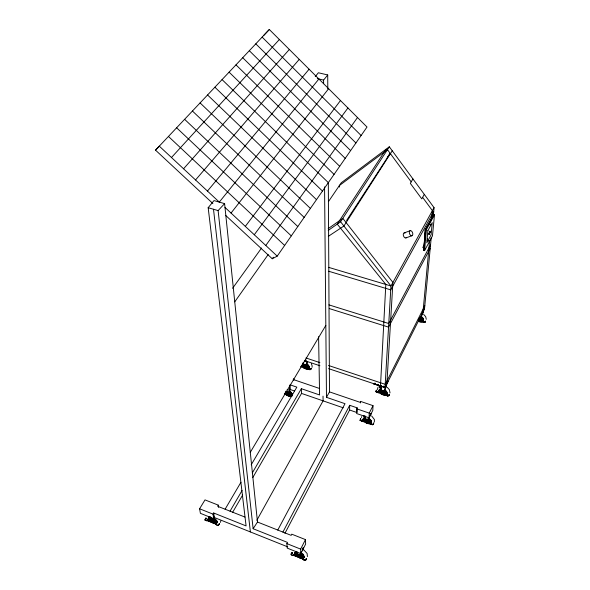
<?xml version="1.0" encoding="UTF-8"?>
<svg xmlns="http://www.w3.org/2000/svg" width="590" height="590" viewBox="0 0 590 590"><rect width="100%" height="100%" fill="white"/><g stroke="black" fill="none" stroke-linecap="round" stroke-linejoin="round"><path stroke-width="0.89" d="M339.361 187.089L339.368 185.562L387.453 149.654L411.193 181.868M421.275 319.979L421.282 319.714A1.918 1.261 26.7 0 0 420.183 318.364L419.77 318.172L420.294 318.15A1.918 1.261 26.7 0 1 421.385 319.5L421.4 320.016A22.752 15.2 26.8 0 0 423.259 320.51C425.029 319.102 420.523 323.497 424.984 322.059A2.264 1.578 26.2 0 0 425.552 321.056L424.925 322.074A1.984 1.305 26.5 0 0 425.449 321.27C425.958 323.195 421.304 322.243 423.517 320.569M213.905 521.302L213.971 517.083M214.096 516.988L214.03 521.095A1.335 0.59 31.5 0 1 213.986 521.243M349.612 410.006L349.693 405.3L357.223 407.882L357.098 412.594L349.612 410.006L284.918 533.338M357.223 407.882L356.744 408.818L356.618 413.524L369.052 417.823L372.806 410.352L373.013 405.64L360.586 401.406L360.106 402.328L329.493 391.878L328.32 182.738M360.534 402.977L360.586 401.406M360.778 419.387A2.508 1.512 30.3 0 1 360.733 418.76L360.601 419.011A2.19 1.246 28.1 0 0 360.785 419.726M359.9 420.132L361.921 420.869L362.835 419.247L362.703 419.741L361.913 421.083L360.003 420.464L360.66 418.745M365.778 419.977L364.841 417.668L364.9 416.016M365.269 416.134L365.181 418.531L363.713 415.589M369.052 417.823L369.244 413.118L373.013 405.64M373.684 423L372.799 424.645L370.874 424.018L371.567 422.263L370.859 424.232M205.814 518.19L204.796 519.856L206.729 520.69L208.189 518.861L206.906 520.896L204.826 519.974M373.699 423.037L373.691 423.251A2.515 1.534 27.6 0 1 373.131 424.225L372.821 424.372A2.22 2.109 70.3 0 1 372.578 424.468A2.22 2.109 70.3 0 0 372.91 424.335M376.663 391.214A2.131 1.261 27.8 0 1 376.494 390.499L376.627 390.219A2.434 1.527 30 0 0 376.737 391.104M378.677 390.727C379.245 393.338 373.971 392.475 376.501 390.388M380.491 385.949L385.816 284.439L337.244 224.119L386.059 149.226M378.138 385.241L379.392 386.325L381 389.938L380.808 386.59L381.442 386.494L381 389.938L381.833 392.099M212.311 521.118C214.531 522.556 209.996 521.737 212.267 520.815M212.393 520.778L212.784 521.376M388.073 381.524L385.027 387.291L373.345 383.751L385.005 387.637L390.956 285.98L434.056 207.643L389.312 146.792L341.286 182.738L328.564 201.448M386.87 383.95L392.911 282.426L342.812 218.366L328.188 228.632M389.26 394.253C389.098 397.734 384.459 394.459 387.092 393.95C384.555 395.698 389.68 397.129 389.149 394.74A2.139 1.268 27.4 0 1 388.626 395.514L388.493 395.595A2.146 2.058 71.1 0 1 387.232 395.743L377.991 392.689A2.139 2.05 73 0 1 377.194 392.025A2.139 2.05 73 0 0 378.072 392.667M389.282 394.282L389.275 394.496A2.441 1.549 27.2 0 1 388.707 395.477L388.707 395.477M220.793 520.889L220.513 522.401M432.618 217.762L432.846 215.298L433.377 215.439L426.083 228.817L425.545 228.662L425.228 229.244L423.76 250.138L425.589 229.34M425.545 228.662L423.686 250.389L424.564 250.639L432.47 235.845L434.469 214.819L433.584 214.583L425.478 229.377L425.84 229.473M426.017 229.525L426.083 228.817M424.564 250.639L426.43 229.562L434.469 214.819M421.872 314.138L424.542 308.518M423 311.904L429.616 240.676M431.792 217.201L432.404 210.645L422.617 197.362M432.986 216.56L433.51 214.834M431.224 237.667L424.512 308.865L385.005 387.637M434.056 207.643L433.311 216.147L432.78 216.006M289.262 393.102L289.653 389.518M289.358 392.955L289.742 389.474M306.24 366.715L307.176 361.397M306.335 366.56L307.161 361.53M287.559 394.15L287.116 393.5L287.5 393.147L288.776 394.076C287.913 395.61 286.253 393.183 288.09 393.478M288.377 394.422L287.573 393.611M300.524 556.097L301.04 552.8M300.635 555.869L301.461 551.326M302.921 549.666L303.164 548.007L302.95 548.353M302.913 550.205L303.304 547.719M305.06 366.051L305.384 366.759L304.897 366.169L304.359 366.847L305.332 367.268L305.273 366.434M304.912 366.626L305.428 366.449M370.852 413.966L370.704 414.128A16.623 1.947 -68.1 0 0 369.635 416.26L368.322 421.452A1.232 0.701 28 0 1 368.241 421.614M312.022 367.393L312.169 365.947L311.358 363.669M429.159 233.47L429.594 232.674M429.432 232.888L429.35 233.264M430.022 231.885L429.778 232.998M291.984 552.808C288.488 554.711 294.948 557.734 294.469 553.509A28.49 13.12 29.2 0 0 297.05 554.63L296.881 554.954A28.497 13.12 29.3 0 1 294.299 553.833L294.299 553.833M298.946 555.891L299.55 556.09L297.987 555.787L299.455 556.842L299.912 556.562L299.41 555.898M299.078 555.935L299.602 555.942L298.761 555.485M307.412 556.591L307.11 553.486L303.946 550.035M423.03 312.612L422.927 312.693A14.868 1.593 -68.9 0 0 422.057 314.433L420.626 319.603M370.476 415.692L370.963 413.583L370.741 413.974A16.859 1.977 -68.1 0 0 369.657 416.134L369.288 417.012M384.238 391.908L385.41 387.483A16.314 1.859 -68.3 0 1 386.435 385.44L386.642 385.078L386.229 386.959M384.311 391.76L385.388 387.608A16.085 1.829 -68.3 0 1 386.391 385.595L386.125 387.202M361.486 417.543L361.736 416.533M422.58 314.374L422.971 312.538A15.075 1.615 -68.9 0 0 422.086 314.3L421.769 315.067M367.459 421.444L367.378 421.031M374.34 422.086L374.392 419.497L371.604 415.898M383.021 392.431C381.302 391.642 382.534 394.562 383.662 392.881L382.409 391.952L381.959 392.313L382.357 392.955M383.22 392.733L382.637 392.129M390.02 392.881L389.4 389.71L387.247 387.357M419.719 319.161L419.8 319.655L419.394 319.242M419.844 319.596L419.217 319.079L419.697 319.242M429.247 232.718L428.967 234.658L429.417 232.807M429.645 232.925L429.948 231.59M301.202 551.834L301.365 551.429M387.092 393.95L386.819 393.877A24.522 14.824 27.7 0 1 384.85 393.287L384.827 392.733A2.065 1.224 27.6 0 0 383.625 391.332L382.637 390.956A2.065 1.224 27.6 0 0 381.029 391.62L380.83 391.937A24.485 14.787 27.8 0 1 378.551 391.082M304.093 557.27C300.944 559.335 306.188 562.425 306.262 558.737A2.485 1.121 29 0 1 305.775 559.401L305.539 559.504A2.544 2.308 68.7 0 1 305.266 559.6M303.939 557.801L303.629 557.602A28.549 13.15 29.1 0 1 301.409 556.776L301.387 556.134A2.397 1.077 29.1 0 0 299.927 554.644L298.806 554.15A2.397 1.077 29.1 0 0 297.124 554.571L297.139 554.666M371.449 422.676L371.169 422.595A25.259 14.625 28 0 1 369.156 421.968L369.134 421.4A2.124 1.21 28 0 0 367.88 419.977L366.869 419.579A2.124 1.21 28 0 0 365.247 420.213L365.04 420.537A25.223 14.595 28.2 0 1 362.703 419.638M299.219 554.305L299.757 554.969A2.397 1.077 29.1 0 1 301.225 556.466L301.261 556.717M299.418 554.379L298.643 554.482A2.397 1.077 29.1 0 0 296.954 554.902L296.969 554.991M367.245 419.697L367.754 420.235A2.124 1.21 28 0 1 369.001 421.658L369.016 421.924M298.909 556.259L299.115 555.846M367.423 419.755L366.744 419.837A2.124 1.21 28 0 0 365.114 420.471L365.122 420.567M424.822 305.701L385.277 384.333L328.542 365.483M366.906 421.562C365.114 420.161 368.278 423.369 367.091 421.194M224.606 203.631L218.116 210.593L253.132 528.729L287.492 542.424L286.873 543.611L287.168 548.088L300.87 553.575L305.635 544.083L305.458 539.592L291.762 534.179L291.158 535.351L257.483 522.025L224.606 203.631L213.986 200.585L208.167 207.709L246.089 525.919L213.669 512.99L212.997 514.119L213.728 518.662L200.401 513.322L199.59 508.772L205.01 499.892L218.33 505.158L218.676 507.437M383.006 391.059L383.5 391.576A2.065 1.224 27.6 0 1 384.702 392.977L384.717 393.242M383.175 391.118L382.512 391.2A2.065 1.224 27.6 0 0 380.911 391.863L380.911 391.967M300.87 553.575L300.657 549.113L305.458 539.592M379.392 386.325L378.301 385.189M376.516 390.174C373.927 391.959 379.171 393.493 378.655 390.698M282.898 532.084L349.693 405.3M302.98 548.199L303.216 547.749M430.206 248.464L388.581 327.126L329.286 308.577M277.779 530.056L345.017 403.693L326.477 397.321L324.566 186.868M430.545 244.88L388.788 323.526L328.947 304.882M430.737 220.867L431.6 219.296M425.449 230.904L425.766 230.329M304.079 557.24C300.494 560.205 307.029 561.695 306.431 558.405A2.832 1.416 28.9 0 1 305.9 559.298L305.9 559.298M433.687 211.493L390.735 289.867L328.704 271.252M432.846 215.298L433.156 214.738M425.125 230.447L425.434 229.871M425.781 229.237L429.756 221.965M430.634 220.35L431.961 217.924M326.477 397.321L329.493 391.878M256.864 520.255L323.091 400.853L323.025 396.141M291.91 553.073L291.106 554.644L293.407 555.374M424.306 194.39L421.762 198.859L410.316 183.343L412.941 178.932M232.512 512.533L242.63 495.069M252.756 477.598L301.542 393.419L301.357 388.692L319.581 394.953L318.593 336.698M230.041 511.169L242.084 490.489M252.269 472.996L301.357 388.692M291.401 396.627L292.227 394.762L291.394 396.414M225.107 509.214L240.941 482.266M251.193 464.824L296.844 387.143L290.022 384.798L290.258 389.525L289.734 390.418L287.124 389.518M309.256 369.598A2.08 1.969 84.5 0 0 310.451 369.443L310.76 369.31A2.36 1.482 31 0 0 311.21 368.322L310.252 369.753L308.467 369.193L309.19 367.43L308.378 368.912L310.34 369.473M306.291 363.647A4.248 2.485 31 0 1 309.123 367.954L308.85 367.725A23.733 14.123 31.2 0 1 306.992 367.172L306.97 366.633A1.999 1.165 31 0 0 305.745 365.254L304.809 364.893A1.999 1.165 31 0 0 303.385 365.586L303.179 365.896A23.696 14.094 31.3 0 1 301.94 365.446M305.318 365.048L304.669 365.122A1.999 1.165 31 0 0 303.245 365.822L303.26 365.918M214.745 521.575L214.885 521.634A27.494 12.442 31.6 0 0 216.958 522.401L217.061 522.806C213.735 523.684 218.625 527.312 219.451 523.477A2.729 1.342 31.5 0 1 219.067 524.392L218.912 524.481A2.39 1.062 31.3 0 0 219.266 523.787C218.824 527.202 214.163 524.628 216.773 522.711A27.501 12.434 31.6 0 1 214.701 521.944L214.679 521.324A2.308 1.025 31.5 0 0 213.189 519.842L212.135 519.377A2.308 1.025 31.5 0 0 210.682 519.856L210.438 520.232A27.457 12.397 31.7 0 1 208.005 519.163L208.005 519.163M292.087 395.145L291.821 395.071A24.426 13.917 31.3 0 1 289.919 394.481L289.897 393.928A2.058 1.151 31.1 0 0 288.628 392.527L287.669 392.151A2.058 1.151 31.1 0 0 286.231 392.815L286.025 393.132A24.396 13.887 31.5 0 1 285.39 392.903M212.518 519.517L212.702 519.591M213.728 518.662L214.391 517.533L213.669 512.99M212.311 521.457L212.54 521.066M305.155 364.996L305.613 365.483A1.999 1.165 31 0 1 306.83 366.869L306.866 367.135M218.33 505.158L217.673 506.272L244.968 517.076M250.285 452.338L325.82 325.422M205.829 518.293L205.836 518.374A2.382 1.055 31.6 0 0 206.035 518.912M392.254 150.789L343.911 226.007L328.313 236.354M328.217 230.432L340.592 221.774L389.312 146.792M346.581 220.468L389.975 153.71M253.132 528.729L257.483 522.025M387.276 157.619L389.725 153.857M304.986 366.707L305.318 366.42M287.573 393.596L288.016 393.604M225.705 215.446L272.256 258.767L277.212 256.134L367.01 127.027L269.32 29.5L263.789 35.348M272.256 258.767L273.31 257.255M234.746 301.851L268.192 254.541M265.788 245.477L357.496 117.528M232.585 288.296L261.584 247.999M254.283 234.746L347.93 107.977M245.315 226.383L340.482 100.543M231.029 213.064L328.63 88.707M378.013 387.283L377.394 389.548M323.622 83.714L323.593 80.093L327.716 74.945L318.379 72.769L315.244 76.604M318.888 78.986L219.288 202.105L159.315 146.165L155.531 150.148L212.879 203.513M207.459 191.071L309.094 69.207M382.6 392.099L383.212 393.316M367.312 420.972L367.26 421.54M195.548 179.965L299.241 59.369M183.556 168.777L289.329 49.471M171.476 157.508L279.358 39.515M155.531 150.148L269.32 29.5M304.779 366.316L304.89 366.81A1.158 0.679 31 0 1 304.595 366.685M298.149 555.463L299.572 555.566L300.074 556.237L298.658 556.127M382.962 392.313L382.578 392.49M311.048 368.514L311.07 368.551A2.072 1.21 30.8 0 1 310.65 369.333L310.606 369.355A2.08 1.962 84.5 0 1 309.359 369.583L300.568 366.678M309.079 367.865L309.108 367.872A4.226 2.471 31 0 0 306.313 363.61M212.319 521.051L212.968 521.265M373.035 424.262L373.131 424.225A2.205 1.246 27.8 0 0 373.558 423.509L372.651 424.859L362.149 421.253A2.205 2.095 71.9 0 1 361.183 420.331M306.217 360.21L305.664 360.254M404.202 232.903L410.227 230.697M405.868 237.925L411.901 235.742A2.662 1.586 70 0 0 411.975 231.59A2.662 1.586 70 0 0 409.312 232.327A2.662 1.586 70 0 0 411.901 235.742M305.052 366.589L305.421 366.567M375.557 383.397L374.591 383.205M310.606 369.355L301.166 366.183M384.319 386.443L383.537 386.133M423.627 320.355L423.362 320.296A22.752 15.2 26.8 0 1 421.511 319.802L421.385 319.765M317.324 78.618L323.593 80.093M304.713 366.331L305.31 366.641M309.249 367.563L308.99 367.496A23.725 14.123 31.2 0 1 307.125 366.943L306.999 366.899M387.217 393.7L386.937 393.633A24.522 14.824 27.6 0 1 384.968 393.043L384.835 392.999M292.234 394.902L291.969 394.828A24.426 13.917 31.3 0 1 290.066 394.238L289.933 394.194M425.228 229.244L426.43 229.562M371.582 422.418L371.302 422.337A25.259 14.625 28 0 1 369.281 421.71L369.148 421.666M422.484 247.158L424.158 247.63M208.167 207.709L218.116 210.593M328.682 267.373L390.956 285.98L340.592 221.774M419.129 318.792L420.294 319.662L419.741 320.259L418.583 319.382M419.025 318.998L420.183 319.876M418.214 320.023L424.719 322.17A1.977 1.947 80.5 0 1 423.539 322.339M418.428 320.754L423.598 322.339M212.54 520.734L212.208 520.985M299.167 556.016C296.541 555.057 300.517 557.985 299.255 556.046M305.959 357.975L319.854 362.592M304.728 360.519L306.439 361.441L304.742 360.874M304.329 360.556L319.905 365.748M328.564 368.632L385.1 387.483M377.792 391.915L387.741 395.248M381.037 391.723L380.956 391.694A24.478 14.794 27.8 0 1 378.677 390.831M303.393 365.689L303.319 365.66A23.696 14.094 31.3 0 1 301.77 365.092M293.186 379.488L319.161 388.353M304.101 557.38L303.791 557.27A28.541 13.157 29.1 0 1 301.579 556.451L301.424 556.385M356.744 408.818L369.244 413.118M290.258 389.525L294.499 390.986M301.542 393.419L343.277 407.823M367.393 421.149L366.066 421.194L367.356 422.145L367.813 421.798L367.245 421.105M365.254 420.309L365.173 420.279A25.215 14.595 28.2 0 1 362.835 419.379M286.246 392.911L286.172 392.888A24.389 13.887 31.5 0 1 285.213 392.534M285.088 393.707L292.013 396.111L284.786 393.663M362.039 420.419L370.52 423.369M361.943 420.449L371.28 423.694M284.292 394.142L291.556 396.664M199.59 508.772L212.997 514.119M286.873 543.611L300.657 549.113M214.391 517.533L287.78 546.9M210.711 519.96L210.623 519.923A27.45 12.405 31.7 0 1 208.189 518.861M207.319 519.849L216.545 523.559M293.451 554.482L303.26 558.42M215.881 523.972L207.783 520.712A2.434 2.176 77.4 0 1 207.119 520.159M303.444 559.195L293.909 555.36A2.53 2.294 69.7 0 1 293.414 555.006M216.537 524.37L207.628 520.786A2.434 2.183 77.4 0 1 206.788 519.997M303.378 559.305L293.783 555.448A2.537 2.294 69.7 0 1 293.075 554.873M305.2 366.213L304.831 366.56M429.579 232.888L430.029 231.037L429.955 231.995M288.068 393.508L288.326 393.921M298.806 555.898L298.901 555.979A1.387 0.627 29.1 0 0 299.506 556.296M383.05 392.335L383.544 393.124L383.087 393.486L381.833 392.557L382.291 392.195L383.198 392.652M423.672 314.426L425.663 316.631L426.29 319.286M419.66 319.271L419.763 320.127L418.745 319.492M225.004 207.437L277.212 256.134M168.46 136.46L284.646 245.44M176.631 127.794L291.29 235.889M184.626 119.32L297.795 226.538M192.443 111.031L304.16 217.393M200.091 102.918L310.392 208.432M207.577 94.983L316.491 199.656M214.9 87.217L322.472 191.057M222.069 79.606L328.328 182.642M229.097 72.157L334.065 174.389M235.978 64.863L339.693 166.299M242.711 57.717L345.209 158.371M249.319 50.711L350.615 150.597M255.794 43.844L355.918 142.972M262.137 37.118L361.117 135.494M209.155 516.582L211.154 519.672M209.118 516.84L210.291 518.226L210.04 516.678M382.571 392.675L382.512 392.276M303.076 363.728L304.16 366.051M295.892 551.326L297.67 554.401M295.863 551.598L296.903 552.963L296.822 551.444M210.424 518.005L211.279 519.466M364.841 417.668L363.779 415.449M380.675 389.083L379.459 386.199M286.025 391.111L287.035 393.294M304.256 365.896L303.312 363.735A3.142 1.836 31 0 0 302.965 366.132A3.134 1.836 31 0 1 303.312 363.868A3.142 1.836 31 0 0 302.913 366.228M365.276 418.347L365.866 419.8M381.088 389.761L381.642 391.207M210.527 520.262L210.497 520.166A2.308 1.025 31.5 0 1 211.95 519.687L213.005 520.159A2.308 1.025 31.5 0 1 214.494 521.634L214.561 521.885M205.999 517.88L206.028 518.086A2.721 1.305 33.9 0 0 206.183 518.706M286.106 393.161L286.091 393.058A2.058 1.151 31.1 0 1 287.522 392.394L288.481 392.77A2.058 1.151 31.1 0 1 289.756 394.179L289.793 394.437M213.499 209.258L250.381 531.937M292.153 552.476L292.168 552.683A2.825 1.387 31.3 0 0 292.375 553.523M291.984 552.705L291.998 553.007A2.471 1.114 29.2 0 0 292.257 553.708M289.491 385.69L289.734 390.418M293.709 378.61L293.783 380.181M429.225 233.36L429.122 234.142L429.041 233.699M303.157 362.29L303.208 363.905M429.771 232.335L429.409 233.02M327.716 74.945L327.797 88.766M406.525 237.372A2.648 1.593 70 0 1 404.386 237.35A2.648 1.593 70 0 1 403.317 234.127A2.648 1.593 70 0 1 405.087 233.035M291.165 396.148A4.373 2.449 31.1 0 1 286.438 394.931M292.131 395.271A4.373 2.449 31.1 0 0 289.159 390.912A4.344 2.434 31.1 0 1 292.139 395.204M288.857 395.101A2.5 1.401 31.1 0 1 288.274 394.953M286.032 393.029A2.5 1.401 31.1 0 1 288.104 391.797A2.5 1.401 31.1 0 1 290.398 394.54M289.13 395.455A3.223 1.807 31.1 0 1 287.625 394.931A3.238 1.814 31.1 0 0 289.166 395.411M285.811 393.375A3.223 1.807 31.1 0 1 285.368 392.225M289.646 391.967A3.223 1.807 31.1 0 1 290.855 395.123A3.238 1.814 31.1 0 0 289.675 391.915M286.305 393.434A2.508 1.401 31.1 0 1 287.013 391.561M290.435 394.496A2.508 1.401 31.1 0 0 288.724 391.996A2.508 1.401 31.1 0 1 290.457 394.445M285.833 393.324A3.238 1.814 31.1 0 1 285.39 392.166M286.334 393.39A2.508 1.401 31.1 0 1 287.042 391.509M290.391 396.229A4.344 2.434 31.1 0 1 286.475 394.872M218.846 524.51A2.441 2.19 76.6 0 1 218.588 524.606M212.71 521.42A1.335 0.59 31.5 0 1 212.407 521.258M214.487 523.36A4.912 2.176 31.5 0 1 211.176 521.781M208.904 519.377A4.912 2.176 31.5 0 1 210.416 517.194A4.882 2.161 31.5 0 0 208.971 519.318M213.661 518.241A4.912 2.176 31.5 0 1 217.245 522.725M210.564 519.915A2.817 1.246 31.5 0 1 210.962 518.699M212.002 518.75A2.817 1.246 31.5 0 1 212.636 518.957M213.292 519.266A2.817 1.246 31.5 0 1 215.158 522.098A2.817 1.246 31.5 0 0 213.949 519.598M210.32 520.284A3.636 1.608 31.5 0 1 211.043 518.079M214.251 519.362A3.636 1.608 31.5 0 1 215.852 522.511M210.394 520.166A3.636 1.608 31.5 0 1 211.117 517.954M214.325 519.237A3.636 1.608 31.5 0 1 215.925 522.386M210.446 519.421A2.817 1.246 31.5 0 1 210.991 518.639M213.425 522.917A4.882 2.161 31.5 0 1 211.227 521.707M213.698 518.19A4.882 2.161 31.5 0 1 217.253 522.644M362.238 421.223A2.205 2.095 71.9 0 1 361.272 420.301M372.408 424.498A2.22 2.109 70.3 0 1 371.619 424.483M372.32 424.527A2.22 2.109 70.3 0 1 371.53 424.512M367.341 421.776A1.232 0.701 28 0 1 366.759 421.533M370.232 423.605A4.521 2.567 28 0 1 365.195 422.3M363.322 419.962A4.521 2.567 28 0 1 364.487 417.676M371.368 422.757A4.521 2.567 28 0 0 368.551 418.362A4.491 2.552 28 0 1 371.368 422.691M365.557 421.326A2.589 1.468 28 0 1 365.195 420.869M369.576 422.005A2.589 1.468 28 0 0 367.349 419.225A2.589 1.468 28 0 0 364.967 420.412A2.596 1.475 28 0 1 365.667 419.04M368.086 422.875A3.333 1.895 28 0 1 367.282 422.669A3.348 1.903 28 0 0 368.809 422.986M366.464 422.374A3.348 1.903 28 0 1 365.734 421.916M364.347 420.191A3.348 1.903 28 0 1 365.21 418.502M367.378 419.166A2.596 1.475 28 0 1 367.998 419.438M368.566 419.792A2.596 1.475 28 0 1 369.355 422.248M368.271 418.9A3.348 1.903 28 0 1 370.35 422.152M370.24 423.531A4.491 2.552 28 0 1 365.232 422.233M363.374 419.91A4.491 2.552 28 0 1 364.531 417.646M304.698 559.681A2.544 2.308 68.7 0 1 304.116 559.608M302.294 549.541A19.603 2.434 -66.9 0 1 302.641 548.862M302.279 549.666A19.33 2.397 -66.9 0 1 302.618 549.002M297.154 555.124A2.921 1.313 29.1 0 1 297.478 553.494M300 554.128A2.921 1.313 29.1 0 1 301.704 556.953M296.615 554.88A3.761 1.696 29.1 0 1 297.028 552.778M296.151 551.952A5.096 2.301 29.1 0 0 295.103 553.995A5.096 2.301 29.1 0 1 296.158 551.93A5.067 2.286 29.1 0 0 295.162 553.936M302.884 554.099A5.096 2.301 29.1 0 1 303.644 554.932M296.571 554.939A3.769 1.704 29.1 0 1 296.991 552.83M297.19 555.057A2.928 1.32 29.1 0 1 297.515 553.42M300.686 554.46A2.928 1.32 29.1 0 1 301.748 556.886M296.637 554.814A3.769 1.704 29.1 0 1 297.05 552.697M301.143 554.04A3.769 1.704 29.1 0 1 302.515 557.174M301.91 558.177A5.067 2.286 29.1 0 1 298.474 557.049M300.59 552.992A5.067 2.286 29.1 0 1 303.968 557.469M302.869 554.106A5.067 2.286 29.1 0 1 303.621 554.932M307.375 369.023A4.248 2.485 31 0 1 303.526 367.732M307.442 367.253A2.434 1.423 31 0 0 304.956 364.458A2.434 1.423 31 0 0 303.408 366.279A2.441 1.423 31 0 1 303.378 364.642A2.441 1.423 31 0 1 305.266 364.487M306.173 368.204A3.134 1.836 31 0 1 304.698 367.71A3.142 1.836 31 0 0 306.151 368.256M306.638 368.647A4.218 2.471 31 0 1 305.649 368.403M307.855 367.887A3.142 1.836 31 0 0 306.719 364.738A3.134 1.836 31 0 1 307.869 367.836A3.142 1.836 31 0 0 306.778 364.642M306.387 365.07A2.441 1.423 31 0 1 307.471 367.209M306.203 368.16A3.142 1.836 31 0 1 305.465 367.983M307.39 368.957A4.226 2.471 31 0 1 303.562 367.673M388.412 395.617A2.146 2.065 71.1 0 1 387.158 395.772M381.14 386.037A3.09 2.404 4.2 0 1 378.308 385.093M381.103 385.882A2.884 2.242 4.2 0 1 379.65 385.705M379.001 385.41A2.884 2.242 4.2 0 1 378.47 384.997M381.118 385.587A2.884 2.242 4.2 0 1 380.388 385.572M385.86 394.946A4.388 2.603 27.6 0 1 380.934 393.737M386.988 394.068A4.388 2.603 27.6 0 0 384.297 389.717A4.366 2.589 27.6 0 1 386.988 394.009M380.978 392.247A2.522 1.497 27.6 0 1 382.829 390.455A2.522 1.497 27.6 0 1 385.277 393.301M384.695 390.772A3.238 1.925 27.6 0 1 385.639 393.928M382.976 394.068A3.238 1.925 27.6 0 1 382.209 393.737M380.439 392.18A3.238 1.925 27.6 0 1 381.686 389.769M382.069 393.987A4.366 2.589 27.6 0 1 381.111 393.39M381.007 392.195A2.522 1.497 27.6 0 1 381.479 390.41M383.758 390.757A2.522 1.497 27.6 0 1 385.3 393.25M385.005 395.035A4.366 2.589 27.6 0 1 380.97 393.678M422.256 321.727A4.078 2.677 26.7 0 1 418.502 321.307A4.056 2.662 26.7 0 0 422.263 321.668M420.965 316.55A4.078 2.677 26.7 0 1 423.369 320.79M420.641 320.776A2.338 1.534 26.7 0 1 419.527 320.65M419.807 317.472A2.338 1.534 26.7 0 1 421.747 320.127M420.641 317.177A3.009 1.977 26.7 0 1 422.086 320.709M421.29 317.627A3.016 1.984 26.7 0 1 422.071 320.754M420.419 317.612A2.338 1.534 26.7 0 1 421.798 320.038M420.98 316.52A4.056 2.662 26.7 0 1 423.369 320.739M427.89 230.638L426.791 242.822L431.091 234.805L432.234 222.637L427.89 230.638M428.694 240.75L428.657 241.163L428.878 240.41L428.694 240.75M430.184 224.569L430.147 224.989L430.368 224.23L430.184 224.569M427.403 239.046L427.58 238.633L427.403 239.046M427.278 240.425L427.492 240.027L427.278 240.425M304.639 365.881L304.248 366.25L304.669 366.884L305.871 366.788L304.639 365.881M304.499 366.11L304.108 366.479L304.536 367.12L305.731 367.024L304.499 366.11M287.36 393.39L286.969 393.751L287.411 394.393L288.628 394.327L287.36 393.39M212.009 520.402L211.633 520.705L212.164 521.368L213.447 521.435L212.009 520.402M211.825 520.712L211.449 521.014L211.98 521.678L213.263 521.744L211.825 520.712M366.648 420.589L366.191 420.935L366.611 421.584L367.939 421.54L366.648 420.589M286.637 394.592A4.373 2.449 31.1 0 0 287.596 395.197A4.344 2.434 31.1 0 1 286.644 394.577M365.24 418.457A3.333 1.895 28 0 0 364.377 420.139A3.348 1.903 28 0 1 365.262 418.399M370.314 422.204A3.333 1.895 28 0 0 368.241 418.959A3.348 1.903 28 0 1 370.299 422.256M298.437 557.108A5.096 2.301 29.1 0 0 301.896 558.251A5.096 2.301 29.1 0 1 298.429 557.13M303.968 557.535A5.096 2.301 29.1 0 0 300.568 553.037A5.096 2.301 29.1 0 1 303.961 557.55M302.471 557.233A3.761 1.696 29.1 0 0 301.106 554.113A3.769 1.704 29.1 0 1 302.449 557.299M381.184 388.957A4.388 2.603 27.6 0 0 379.127 391.435A4.366 2.589 27.6 0 1 381.221 388.928M418.826 320.687A3.009 1.977 26.7 0 0 420.279 321.137A3.016 1.984 26.7 0 1 418.804 320.731"/></g></svg>
